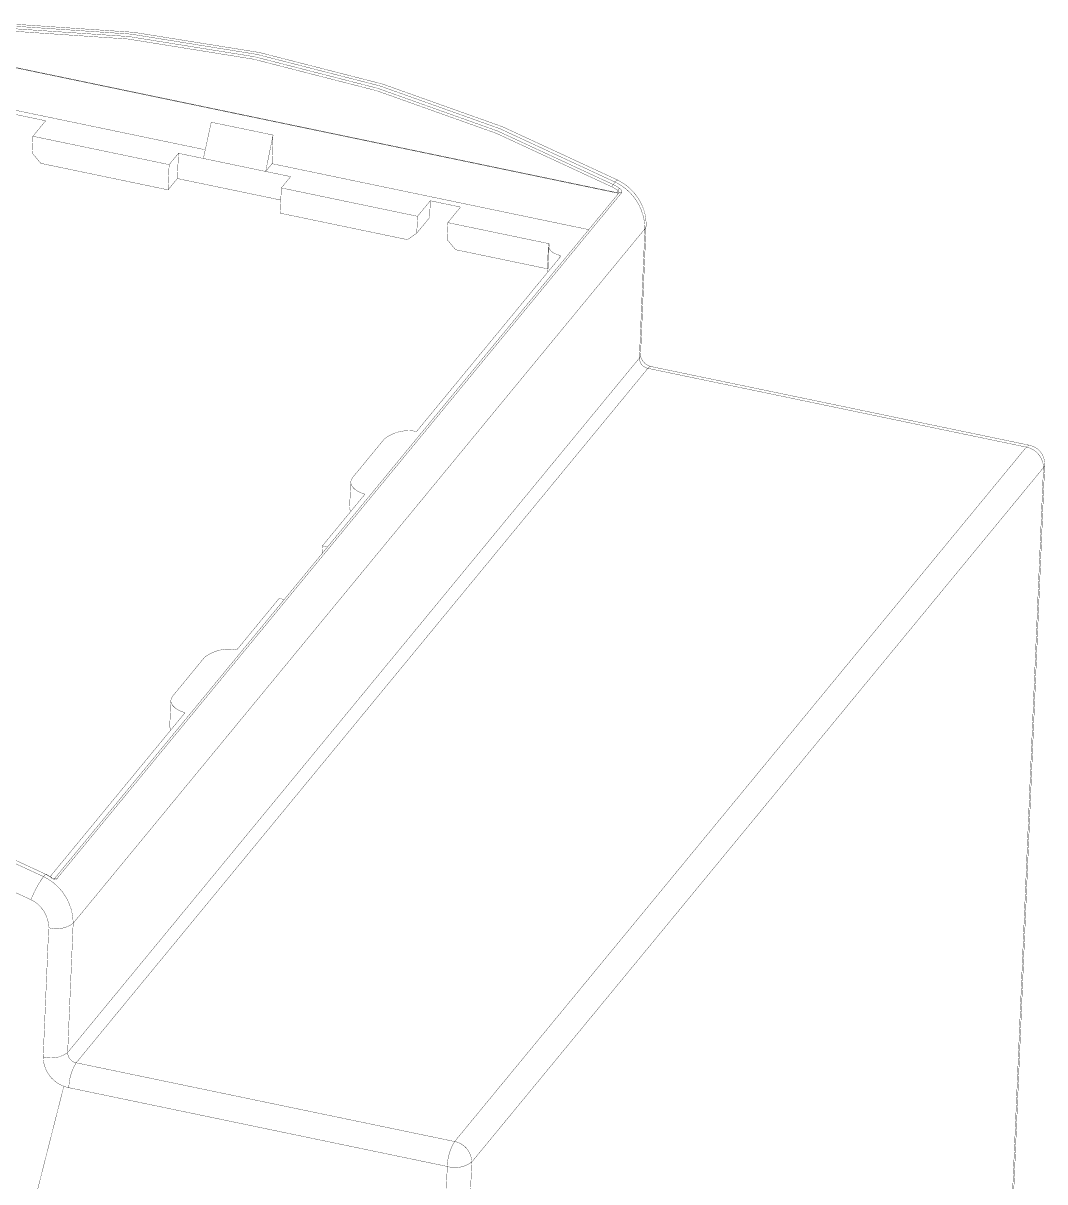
# Model space of a CAD drawing. Header units: inches. Extents: x 0 to 35.2, y -0.7 to 15.9.
# Drawn here: x 14.688 to 16.45, y 2.993 to 4.991 of the extents above; entities that cross this region are included whole.
import ezdxf

# ---------------------------------------------------------------- set-up
doc = ezdxf.new("R2010")
doc.units = ezdxf.units.IN
doc.header["$MEASUREMENT"] = 0
doc.layers.add('Dimensions', color=6, linetype='Continuous')

msp = doc.modelspace()

# ---------------------------------------------------------------- linework, layer by layer
at = {"layer": 'Dimensions'}
for points in [[(14.4317, 4.9729, 0.0005, 0.0005, -0.138023), (15.7035, 4.7083, 0.0005, 0.0005, 0)], [(14.4321, 4.9772, 0.0005, 0.0005, -0.138023), (15.7057, 4.7123, 0.0005, 0.0005, 0)], [(14.4356, 4.9814, 0.0005, 0.0005, -0.138023), (15.7091, 4.7165, 0.0005, 0.0005, 0)], [(14.4407, 4.9845, 0.0005, 0.0005, -0.13793), (15.7137, 4.7199, 0.0005, 0.0005, 0)], [(14.4177, 4.967, 0.0005, 0.0005, 0), (15.715, 4.6971, 0.0005, 0.0005, 0)], [(14.4209, 4.9671, 0.0005, 0.0005, 0), (15.7136, 4.6982, 0.0005, 0.0005, 0)], [(14.4146, 4.8945, 0.0005, 0.0005, 0), (15.0021, 4.7723, 0.0005, 0.0005, 0)], [(14.6747, 4.8332, 0.0005, 0.0005, 0), (14.7269, 4.8223, 0.0005, 0.0005, 0)], [(14.7049, 4.7956, 0.0005, 0.0005, 0), (14.7269, 4.8223, 0.0005, 0.0005, 0)], [(14.9989, 4.7573, 0.0005, 0.0005, 0), (15.0124, 4.8198, 0.0005, 0.0005, 0)], [(15.0124, 4.8198, 0.0005, 0.0005, 0), (15.119, 4.7977, 0.0005, 0.0005, 0)], [(14.7037, 4.7666, 0.0005, 0.0005, 0), (14.7049, 4.7956, 0.0005, 0.0005, 0)], [(14.7049, 4.7956, 0.0005, 0.0005, 0), (14.9398, 4.7467, 0.0005, 0.0005, 0)], [(15.1063, 4.7349, 0.0005, 0.0005, 0), (15.119, 4.7977, 0.0005, 0.0005, 0)], [(15.1173, 4.7483, 0.0005, 0.0005, 0), (15.119, 4.7977, 0.0005, 0.0005, 0)], [(14.7037, 4.7666, 0.0005, 0.0005, 0), (14.7184, 4.7489, 0.0005, 0.0005, 0)], [(14.9398, 4.7467, 0.0005, 0.0005, 0), (14.9559, 4.7662, 0.0005, 0.0005, 0)], [(14.954, 4.7227, 0.0005, 0.0005, 0), (14.9559, 4.7662, 0.0005, 0.0005, 0)], [(14.9559, 4.7662, 0.0005, 0.0005, 0), (14.9989, 4.7573, 0.0005, 0.0005, 0)], [(14.9989, 4.7573, 0.0005, 0.0005, 0), (15.1063, 4.7349, 0.0005, 0.0005, 0)], [(14.7184, 4.7489, 0.0005, 0.0005, 0), (14.938, 4.7032, 0.0005, 0.0005, 0)], [(14.938, 4.7032, 0.0005, 0.0005, 0), (14.9398, 4.7467, 0.0005, 0.0005, 0)], [(15.1063, 4.7349, 0.0005, 0.0005, 0), (15.1173, 4.7483, 0.0005, 0.0005, 0)], [(15.1063, 4.7349, 0.0005, 0.0005, 0), (15.1493, 4.726, 0.0005, 0.0005, 0)], [(15.1173, 4.7483, 0.0005, 0.0005, 0), (15.6636, 4.6346, 0.0005, 0.0005, 0)], [(14.938, 4.7032, 0.0005, 0.0005, 0), (14.954, 4.7227, 0.0005, 0.0005, 0)], [(14.954, 4.7227, 0.0005, 0.0005, 0), (15.1324, 4.6856, 0.0005, 0.0005, 0)], [(15.1333, 4.7065, 0.0005, 0.0005, 0), (15.1493, 4.726, 0.0005, 0.0005, 0)], [(15.7057, 4.7123, 0.0005, 0.0005, 0), (15.7091, 4.7165, 0.0005, 0.0005, 0)], [(15.7091, 4.7165, 0.0005, 0.0005, -0.24712), (15.7137, 4.7199, 0.0005, 0.0005, 0)], [(15.7091, 4.7165, 0.0005, 0.0005, -0.28755), (15.7603, 4.636, 0.0005, 0.0005, 0)], [(15.7137, 4.7199, 0.0005, 0.0005, -0.166866), (15.7545, 4.6784, 0.0005, 0.0005, 0)], [(14.7416, 3.5152, 0.0005, 0.0005, 0), (15.7161, 4.6985, 0.0005, 0.0005, 0)], [(14.7459, 3.5153, 0.0005, 0.0005, 0), (15.7204, 4.6985, 0.0005, 0.0005, 0)], [(15.1314, 4.663, 0.0005, 0.0005, 0), (15.1333, 4.7065, 0.0005, 0.0005, 0)], [(15.1333, 4.7065, 0.0005, 0.0005, 0), (15.3682, 4.6576, 0.0005, 0.0005, 0)], [(15.7035, 4.7083, 0.0005, 0.0005, -0.0643), (15.7057, 4.7123, 0.0005, 0.0005, 0)], [(15.7035, 4.7083, 0.0005, 0.0005, -0.032318), (15.7138, 4.7022, 0.0005, 0.0005, 0)], [(15.7057, 4.7123, 0.0005, 0.0005, -0.032318), (15.7164, 4.706, 0.0005, 0.0005, 0)], [(15.7136, 4.6982, 0.0005, 0.0005, 0), (15.7138, 4.7022, 0.0005, 0.0005, 0)], [(15.7136, 4.6982, 0.0005, 0.0005, -0.120649), (15.7153, 4.6975, 0.0005, 0.0005, 0)], [(15.7138, 4.7022, 0.0005, 0.0005, -0.014731), (15.7155, 4.7047, 0.0005, 0.0005, 0)], [(15.7138, 4.7022, 0.0005, 0.0005, -0.02473), (15.7148, 4.7008, 0.0005, 0.0005, 0)], [(15.7148, 4.7008, 0.0005, 0.0005, -0.028225), (15.7152, 4.7, 0.0005, 0.0005, 0)], [(15.7152, 4.7, 0.0005, 0.0005, -0.041322), (15.7155, 4.6992, 0.0005, 0.0005, 0)], [(15.7155, 4.7047, 0.0005, 0.0005, -0.014728), (15.7164, 4.706, 0.0005, 0.0005, 0)], [(15.7155, 4.6992, 0.0005, 0.0005, -0.024366), (15.7157, 4.6985, 0.0005, 0.0005, 0)], [(15.7156, 4.697, 0.0005, 0.0005, -0.257485), (15.7167, 4.699, 0.0005, 0.0005, 0)], [(15.7158, 4.6984, 0.0005, 0.0005, 0), (15.7158, 4.6984, 0.0005, 0.0005, 0)], [(15.7164, 4.706, 0.0005, 0.0005, -0.083659), (15.7195, 4.703, 0.0005, 0.0005, 0)], [(15.7167, 4.699, 0.0005, 0.0005, -0.309316), (15.7204, 4.6985, 0.0005, 0.0005, 0)], [(15.7195, 4.703, 0.0005, 0.0005, -0.056561), (15.7205, 4.7013, 0.0005, 0.0005, 0)], [(15.7205, 4.7013, 0.0005, 0.0005, -0.234448), (15.7204, 4.6985, 0.0005, 0.0005, 0)], [(15.3682, 4.6576, 0.0005, 0.0005, 0), (15.3902, 4.6844, 0.0005, 0.0005, 0)], [(15.3891, 4.6555, 0.0005, 0.0005, 0), (15.3902, 4.6844, 0.0005, 0.0005, 0)], [(15.3902, 4.6844, 0.0005, 0.0005, 0), (15.4424, 4.6735, 0.0005, 0.0005, 0)], [(15.7545, 4.6784, 0.0005, 0.0005, -0.125168), (15.7623, 4.641, 0.0005, 0.0005, 0)], [(15.1314, 4.663, 0.0005, 0.0005, 0), (15.3509, 4.6173, 0.0005, 0.0005, 0)], [(15.3669, 4.6286, 0.0005, 0.0005, 0), (15.3682, 4.6576, 0.0005, 0.0005, 0)], [(15.3669, 4.6286, 0.0005, 0.0005, 0), (15.3891, 4.6555, 0.0005, 0.0005, 0)], [(15.4204, 4.6467, 0.0005, 0.0005, 0), (15.4424, 4.6735, 0.0005, 0.0005, 0)], [(14.7743, 3.4388, 0.0005, 0.0005, 0), (15.7603, 4.636, 0.0005, 0.0005, 0)], [(15.4191, 4.6177, 0.0005, 0.0005, 0), (15.4204, 4.6467, 0.0005, 0.0005, 0)], [(15.4204, 4.6467, 0.0005, 0.0005, 0), (15.594, 4.6106, 0.0005, 0.0005, 0)], [(15.7508, 4.4132, 0.0005, 0.0005, 0), (15.7603, 4.636, 0.0005, 0.0005, 0)], [(15.7528, 4.4182, 0.0005, 0.0005, 0), (15.7623, 4.641, 0.0005, 0.0005, 0)], [(15.7603, 4.636, 0.0005, 0.0005, 0), (15.7619, 4.6388, 0.0005, 0.0005, 0)], [(15.7619, 4.6388, 0.0005, 0.0005, 0), (15.7623, 4.641, 0.0005, 0.0005, 0)], [(15.3509, 4.6173, 0.0005, 0.0005, 0), (15.3669, 4.6286, 0.0005, 0.0005, 0)], [(15.4191, 4.6177, 0.0005, 0.0005, 0), (15.4339, 4.6, 0.0005, 0.0005, 0)], [(15.4339, 4.6, 0.0005, 0.0005, 0), (15.5921, 4.5671, 0.0005, 0.0005, 0)], [(15.5921, 4.5671, 0.0005, 0.0005, 0), (15.594, 4.6106, 0.0005, 0.0005, 0)], [(15.593, 4.5616, 0.0005, 0.0005, 0), (15.5948, 4.605, 0.0005, 0.0005, 0)], [(15.594, 4.6106, 0.0005, 0.0005, 0), (15.5945, 4.6105, 0.0005, 0.0005, 0)], [(15.5945, 4.6105, 0.0005, 0.0005, 0), (15.595, 4.6103, 0.0005, 0.0005, 0)], [(15.595, 4.6061, 0.0005, 0.0005, 0), (15.596, 4.6087, 0.0005, 0.0005, 0)], [(15.5949, 4.6035, 0.0005, 0.0005, 0), (15.595, 4.6061, 0.0005, 0.0005, 0)], [(15.5949, 4.6035, 0.0005, 0.0005, 0), (15.5959, 4.6008, 0.0005, 0.0005, 0)], [(15.595, 4.6103, 0.0005, 0.0005, 0), (15.5954, 4.6101, 0.0005, 0.0005, 0)], [(15.5954, 4.6101, 0.0005, 0.0005, 0), (15.5957, 4.6098, 0.0005, 0.0005, 0)], [(15.5957, 4.6098, 0.0005, 0.0005, 0), (15.596, 4.6095, 0.0005, 0.0005, 0)], [(15.5959, 4.6008, 0.0005, 0.0005, 0), (15.5978, 4.5983, 0.0005, 0.0005, 0)], [(15.596, 4.6095, 0.0005, 0.0005, 0), (15.5961, 4.6093, 0.0005, 0.0005, 0)], [(15.596, 4.6087, 0.0005, 0.0005, 0), (15.5961, 4.609, 0.0005, 0.0005, 0)], [(15.5961, 4.6093, 0.0005, 0.0005, 0), (15.5961, 4.609, 0.0005, 0.0005, 0)], [(15.5978, 4.5983, 0.0005, 0.0005, 0), (15.6006, 4.5959, 0.0005, 0.0005, 0)], [(15.6006, 4.5959, 0.0005, 0.0005, 0), (15.6042, 4.5937, 0.0005, 0.0005, 0)], [(15.3665, 4.2866, 0.0005, 0.0005, 0), (15.615, 4.5883, 0.0005, 0.0005, 0)], [(15.6042, 4.5937, 0.0005, 0.0005, 0), (15.6085, 4.5918, 0.0005, 0.0005, 0)], [(15.6085, 4.5918, 0.0005, 0.0005, 0), (15.6134, 4.5903, 0.0005, 0.0005, 0)], [(15.6132, 4.5861, 0.0005, 0.0005, 0), (15.6134, 4.5903, 0.0005, 0.0005, 0)], [(15.6134, 4.5903, 0.0005, 0.0005, 0), (15.6139, 4.5901, 0.0005, 0.0005, 0)], [(15.6139, 4.5901, 0.0005, 0.0005, 0), (15.6144, 4.5899, 0.0005, 0.0005, 0)], [(15.6144, 4.5899, 0.0005, 0.0005, 0), (15.6147, 4.5897, 0.0005, 0.0005, 0)], [(15.6147, 4.5897, 0.0005, 0.0005, 0), (15.615, 4.5894, 0.0005, 0.0005, 0)], [(15.615, 4.5894, 0.0005, 0.0005, 0), (15.6152, 4.5892, 0.0005, 0.0005, 0)], [(15.615, 4.5883, 0.0005, 0.0005, 0), (15.6152, 4.5886, 0.0005, 0.0005, 0)], [(15.6152, 4.5892, 0.0005, 0.0005, 0), (15.6152, 4.5889, 0.0005, 0.0005, 0)], [(15.6152, 4.5886, 0.0005, 0.0005, 0), (15.6152, 4.5889, 0.0005, 0.0005, 0)], [(15.5921, 4.5671, 0.0005, 0.0005, -0.059526), (15.5932, 4.5668, 0.0005, 0.0005, 0)], [(15.7508, 4.4132, 0.0005, 0.0005, 0), (15.7524, 4.4161, 0.0005, 0.0005, 0)], [(15.7524, 4.4161, 0.0005, 0.0005, 0), (15.7528, 4.4182, 0.0005, 0.0005, 0)], [(15.7533, 4.4148, 0.0005, 0.0005, -0.07561), (15.7528, 4.4182, 0.0005, 0.0005, 0)], [(15.7709, 4.3986, 0.0005, 0.0005, -0.263017), (15.7533, 4.4148, 0.0005, 0.0005, 0)], [(14.7648, 3.216, 0.0005, 0.0005, 0), (15.7508, 4.4132, 0.0005, 0.0005, 0)], [(14.7795, 3.1983, 0.0005, 0.0005, 0), (15.7655, 4.3955, 0.0005, 0.0005, 0)], [(15.7655, 4.3955, 0.0005, 0.0005, -0.353766), (15.7508, 4.4132, 0.0005, 0.0005, 0)], [(15.7655, 4.3955, 0.0005, 0.0005, -0.283287), (15.7709, 4.3986, 0.0005, 0.0005, 0)], [(15.7655, 4.3955, 0.0005, 0.0005, 0), (16.4182, 4.2597, 0.0005, 0.0005, 0)], [(15.7709, 4.3986, 0.0005, 0.0005, 0), (16.4237, 4.2629, 0.0005, 0.0005, 0)], [(15.3111, 4.2739, 0.0005, 0.0005, -0.220916), (15.3665, 4.2866, 0.0005, 0.0005, 0)], [(15.2561, 4.2071, 0.0005, 0.0005, 0), (15.3111, 4.2739, 0.0005, 0.0005, 0)], [(15.4322, 3.0626, 0.0005, 0.0005, 0), (16.4182, 4.2597, 0.0005, 0.0005, 0)], [(16.4182, 4.2597, 0.0005, 0.0005, -0.283287), (16.4237, 4.2629, 0.0005, 0.0005, 0)], [(16.4182, 4.2597, 0.0005, 0.0005, -0.353766), (16.4477, 4.2243, 0.0005, 0.0005, 0)], [(16.4237, 4.2629, 0.0005, 0.0005, -0.367381), (16.4498, 4.2293, 0.0005, 0.0005, 0)], [(15.4617, 3.0272, 0.0005, 0.0005, 0), (16.4477, 4.2243, 0.0005, 0.0005, 0)], [(16.3892, 2.8527, 0.0005, 0.0005, 0), (16.4477, 4.2243, 0.0005, 0.0005, 0)], [(16.3913, 2.8577, 0.0005, 0.0005, 0), (16.4498, 4.2293, 0.0005, 0.0005, 0)], [(16.4477, 4.2243, 0.0005, 0.0005, 0), (16.4493, 4.2272, 0.0005, 0.0005, 0)], [(16.4493, 4.2272, 0.0005, 0.0005, 0), (16.4498, 4.2293, 0.0005, 0.0005, 0)], [(15.2511, 4.1561, 0.0005, 0.0005, 0), (15.253, 4.1996, 0.0005, 0.0005, 0)], [(15.253, 4.1993, 0.0005, 0.0005, 0), (15.2538, 4.2033, 0.0005, 0.0005, 0)], [(15.253, 4.1993, 0.0005, 0.0005, 0), (15.2537, 4.1953, 0.0005, 0.0005, 0)], [(15.2537, 4.1953, 0.0005, 0.0005, 0), (15.2558, 4.1913, 0.0005, 0.0005, 0)], [(15.2538, 4.2033, 0.0005, 0.0005, 0), (15.2561, 4.2071, 0.0005, 0.0005, 0)], [(15.2042, 4.0895, 0.0005, 0.0005, 0), (15.2775, 4.1785, 0.0005, 0.0005, 0)], [(15.2558, 4.1913, 0.0005, 0.0005, 0), (15.2594, 4.1875, 0.0005, 0.0005, 0)], [(15.2594, 4.1875, 0.0005, 0.0005, 0), (15.2644, 4.1841, 0.0005, 0.0005, 0)], [(15.2644, 4.1841, 0.0005, 0.0005, 0), (15.2704, 4.181, 0.0005, 0.0005, 0)], [(15.2704, 4.181, 0.0005, 0.0005, 0), (15.2775, 4.1785, 0.0005, 0.0005, 0)], [(15.2532, 4.149, 0.0005, 0.0005, -0.157265), (15.2511, 4.1561, 0.0005, 0.0005, 0)], [(15.2037, 4.0762, 0.0005, 0.0005, 0), (15.2042, 4.0895, 0.0005, 0.0005, 0)], [(15.2042, 4.0895, 0.0005, 0.0005, 0), (15.2131, 4.0877, 0.0005, 0.0005, 0)], [(15.0563, 3.9099, 0.0005, 0.0005, 0), (15.1295, 3.9988, 0.0005, 0.0005, 0)], [(15.1295, 3.9988, 0.0005, 0.0005, 0), (15.1384, 3.997, 0.0005, 0.0005, 0)], [(14.9459, 3.8304, 0.0005, 0.0005, 0), (15.0009, 3.8973, 0.0005, 0.0005, 0)], [(15.0009, 3.8973, 0.0005, 0.0005, -0.220916), (15.0563, 3.9099, 0.0005, 0.0005, 0)], [(14.9409, 3.7794, 0.0005, 0.0005, 0), (14.9427, 3.8229, 0.0005, 0.0005, 0)], [(14.9427, 3.8226, 0.0005, 0.0005, 0), (14.9436, 3.8266, 0.0005, 0.0005, 0)], [(14.9427, 3.8226, 0.0005, 0.0005, 0), (14.9434, 3.8186, 0.0005, 0.0005, 0)], [(14.9434, 3.8186, 0.0005, 0.0005, 0), (14.9456, 3.8146, 0.0005, 0.0005, 0)], [(14.9436, 3.8266, 0.0005, 0.0005, 0), (14.9459, 3.8304, 0.0005, 0.0005, 0)], [(14.7347, 3.5194, 0.0005, 0.0005, 0), (14.9672, 3.8018, 0.0005, 0.0005, 0)], [(14.9456, 3.8146, 0.0005, 0.0005, 0), (14.9492, 3.8109, 0.0005, 0.0005, 0)], [(14.9492, 3.8109, 0.0005, 0.0005, 0), (14.9541, 3.8074, 0.0005, 0.0005, 0)], [(14.9541, 3.8074, 0.0005, 0.0005, 0), (14.9602, 3.8043, 0.0005, 0.0005, 0)], [(14.9602, 3.8043, 0.0005, 0.0005, 0), (14.9672, 3.8018, 0.0005, 0.0005, 0)], [(13.4496, 3.7843, 0.0005, 0.0005, -0.138023), (14.7231, 3.5193, 0.0005, 0.0005, 0)], [(13.453, 3.7884, 0.0005, 0.0005, -0.138023), (14.7266, 3.5235, 0.0005, 0.0005, 0)], [(14.943, 3.7723, 0.0005, 0.0005, -0.157265), (14.9409, 3.7794, 0.0005, 0.0005, 0)], [(13.446, 3.7407, 0.0005, 0.0005, -0.138023), (14.7014, 3.4795, 0.0005, 0.0005, 0)], [(14.7014, 3.4795, 0.0005, 0.0005, -0.0643), (14.7231, 3.5193, 0.0005, 0.0005, 0)], [(14.7231, 3.5193, 0.0005, 0.0005, 0), (14.7266, 3.5235, 0.0005, 0.0005, 0)], [(14.7231, 3.5193, 0.0005, 0.0005, -0.28755), (14.7743, 3.4388, 0.0005, 0.0005, 0)], [(14.7266, 3.5235, 0.0005, 0.0005, -0.247174), (14.727, 3.5238, 0.0005, 0.0005, 0)], [(14.7266, 3.5235, 0.0005, 0.0005, -0.032318), (14.7373, 3.5171, 0.0005, 0.0005, 0)], [(14.727, 3.5238, 0.0005, 0.0005, 0), (14.7377, 3.5175, 0.0005, 0.0005, 0)], [(14.7374, 3.5169, 0.0005, 0.0005, -0.004409), (14.737, 3.5162, 0.0005, 0.0005, 0)], [(14.7373, 3.5171, 0.0005, 0.0005, -0.161796), (14.7377, 3.5175, 0.0005, 0.0005, 0)], [(14.7412, 3.5151, 0.0005, 0.0005, -0.054248), (14.7373, 3.5171, 0.0005, 0.0005, 0)], [(14.7377, 3.5173, 0.0005, 0.0005, -0.022011), (14.7374, 3.5169, 0.0005, 0.0005, 0)], [(14.7377, 3.5175, 0.0005, 0.0005, -0.110016), (14.7377, 3.5173, 0.0005, 0.0005, 0)], [(14.7411, 3.5138, 0.0005, 0.0005, -0.257485), (14.7422, 3.5158, 0.0005, 0.0005, 0)], [(14.7422, 3.5158, 0.0005, 0.0005, -0.309316), (14.7459, 3.5153, 0.0005, 0.0005, 0)], [(14.7459, 3.5153, 0.0005, 0.0005, -0.093312), (14.7447, 3.5147, 0.0005, 0.0005, 0)], [(14.7431, 3.5146, 0.0005, 0.0005, -0.047598), (14.7412, 3.5151, 0.0005, 0.0005, 0)], [(14.7447, 3.5147, 0.0005, 0.0005, -0.104186), (14.7431, 3.5146, 0.0005, 0.0005, 0)], [(14.7014, 3.4795, 0.0005, 0.0005, -0.28755), (14.7321, 3.4312, 0.0005, 0.0005, 0)], [(14.7743, 3.4388, 0.0005, 0.0005, -0.234897), (14.7321, 3.4312, 0.0005, 0.0005, 0)], [(14.7648, 3.216, 0.0005, 0.0005, 0), (14.7743, 3.4388, 0.0005, 0.0005, 0)], [(14.7226, 3.2085, 0.0005, 0.0005, 0), (14.7321, 3.4312, 0.0005, 0.0005, 0)], [(14.7648, 3.216, 0.0005, 0.0005, -0.234897), (14.7226, 3.2085, 0.0005, 0.0005, 0)], [(14.7795, 3.1983, 0.0005, 0.0005, -0.353766), (14.7648, 3.216, 0.0005, 0.0005, 0)], [(14.7582, 3.1579, 0.0005, 0.0005, -0.311805), (14.7226, 3.2085, 0.0005, 0.0005, 0)], [(14.7668, 3.1554, 0.0005, 0.0005, -0.135237), (14.7795, 3.1983, 0.0005, 0.0005, 0)], [(14.7795, 3.1983, 0.0005, 0.0005, 0), (15.4322, 3.0626, 0.0005, 0.0005, 0)], [(14.4666, 2.0095, 0.0005, 0.0005, 0), (14.7582, 3.1579, 0.0005, 0.0005, 0)], [(14.7668, 3.1554, 0.0005, 0.0005, -0.041696), (14.7582, 3.1579, 0.0005, 0.0005, 0)], [(14.7668, 3.1554, 0.0005, 0.0005, 0), (15.4195, 3.0196, 0.0005, 0.0005, 0)], [(15.4195, 3.0196, 0.0005, 0.0005, -0.135237), (15.4322, 3.0626, 0.0005, 0.0005, 0)], [(15.4322, 3.0626, 0.0005, 0.0005, -0.353766), (15.4617, 3.0272, 0.0005, 0.0005, 0)], [(15.361, 1.6479, 0.0005, 0.0005, 0), (15.4195, 3.0196, 0.0005, 0.0005, 0)], [(15.4032, 1.6555, 0.0005, 0.0005, 0), (15.4617, 3.0272, 0.0005, 0.0005, 0)], [(15.4617, 3.0272, 0.0005, 0.0005, -0.234897), (15.4195, 3.0196, 0.0005, 0.0005, 0)]]:
    msp.add_lwpolyline(points, format="xyseb", dxfattribs=at)
for points in [[(14.7268, 4.8223, 0.00025, 0.00025, 1), (14.7271, 4.8223, 0.00025, 0.00025, 1)], [(14.7268, 4.8223, 0.00025, 0.00025, 1), (14.7271, 4.8223, 0.00025, 0.00025, 1)], [(15.0123, 4.8198, 0.00025, 0.00025, 1), (15.0126, 4.8198, 0.00025, 0.00025, 1)], [(15.0123, 4.8198, 0.00025, 0.00025, 1), (15.0126, 4.8198, 0.00025, 0.00025, 1)], [(14.7048, 4.7956, 0.00025, 0.00025, 1), (14.705, 4.7956, 0.00025, 0.00025, 1)], [(14.7048, 4.7956, 0.00025, 0.00025, 1), (14.705, 4.7956, 0.00025, 0.00025, 1)], [(14.7048, 4.7956, 0.00025, 0.00025, 1), (14.705, 4.7956, 0.00025, 0.00025, 1)], [(15.1189, 4.7977, 0.00025, 0.00025, 1), (15.1191, 4.7977, 0.00025, 0.00025, 1)], [(15.1189, 4.7977, 0.00025, 0.00025, 1), (15.1191, 4.7977, 0.00025, 0.00025, 1)], [(15.1189, 4.7977, 0.00025, 0.00025, 1), (15.1191, 4.7977, 0.00025, 0.00025, 1)], [(14.7035, 4.7666, 0.00025, 0.00025, 1), (14.7038, 4.7666, 0.00025, 0.00025, 1)], [(14.7035, 4.7666, 0.00025, 0.00025, 1), (14.7038, 4.7666, 0.00025, 0.00025, 1)], [(14.9558, 4.7662, 0.00025, 0.00025, 1), (14.956, 4.7662, 0.00025, 0.00025, 1)], [(14.9558, 4.7662, 0.00025, 0.00025, 1), (14.956, 4.7662, 0.00025, 0.00025, 1)], [(14.9558, 4.7662, 0.00025, 0.00025, 1), (14.956, 4.7662, 0.00025, 0.00025, 1)], [(14.9988, 4.7573, 0.00025, 0.00025, 1), (14.999, 4.7573, 0.00025, 0.00025, 1)], [(14.9988, 4.7573, 0.00025, 0.00025, 1), (14.999, 4.7573, 0.00025, 0.00025, 1)], [(14.9988, 4.7573, 0.00025, 0.00025, 1), (14.999, 4.7573, 0.00025, 0.00025, 1)], [(15.002, 4.7723, 0.00025, 0.00025, 1), (15.0022, 4.7723, 0.00025, 0.00025, 1)], [(14.7183, 4.7489, 0.00025, 0.00025, 1), (14.7185, 4.7489, 0.00025, 0.00025, 1)], [(14.7183, 4.7489, 0.00025, 0.00025, 1), (14.7185, 4.7489, 0.00025, 0.00025, 1)], [(14.9397, 4.7467, 0.00025, 0.00025, 1), (14.9399, 4.7467, 0.00025, 0.00025, 1)], [(14.9397, 4.7467, 0.00025, 0.00025, 1), (14.9399, 4.7467, 0.00025, 0.00025, 1)], [(14.9397, 4.7467, 0.00025, 0.00025, 1), (14.9399, 4.7467, 0.00025, 0.00025, 1)], [(15.1062, 4.7349, 0.00025, 0.00025, 1), (15.1065, 4.7349, 0.00025, 0.00025, 1)], [(15.1062, 4.7349, 0.00025, 0.00025, 1), (15.1065, 4.7349, 0.00025, 0.00025, 1)], [(15.1062, 4.7349, 0.00025, 0.00025, 1), (15.1065, 4.7349, 0.00025, 0.00025, 1)], [(15.1062, 4.7349, 0.00025, 0.00025, 1), (15.1065, 4.7349, 0.00025, 0.00025, 1)], [(15.1172, 4.7483, 0.00025, 0.00025, 1), (15.1175, 4.7483, 0.00025, 0.00025, 1)], [(15.1172, 4.7483, 0.00025, 0.00025, 1), (15.1175, 4.7483, 0.00025, 0.00025, 1)], [(15.1172, 4.7483, 0.00025, 0.00025, 1), (15.1175, 4.7483, 0.00025, 0.00025, 1)], [(14.9539, 4.7227, 0.00025, 0.00025, 1), (14.9542, 4.7227, 0.00025, 0.00025, 1)], [(14.9539, 4.7227, 0.00025, 0.00025, 1), (14.9542, 4.7227, 0.00025, 0.00025, 1)], [(14.9539, 4.7227, 0.00025, 0.00025, 1), (14.9542, 4.7227, 0.00025, 0.00025, 1)], [(15.1492, 4.726, 0.00025, 0.00025, 1), (15.1495, 4.726, 0.00025, 0.00025, 1)], [(15.1492, 4.726, 0.00025, 0.00025, 1), (15.1495, 4.726, 0.00025, 0.00025, 1)], [(15.709, 4.7165, 0.00025, 0.00025, 1), (15.7092, 4.7165, 0.00025, 0.00025, 1)], [(15.709, 4.7165, 0.00025, 0.00025, 1), (15.7092, 4.7165, 0.00025, 0.00025, 1)], [(15.709, 4.7165, 0.00025, 0.00025, 1), (15.7092, 4.7165, 0.00025, 0.00025, 1)], [(15.709, 4.7165, 0.00025, 0.00025, 1), (15.7092, 4.7165, 0.00025, 0.00025, 1)], [(15.7135, 4.7199, 0.00025, 0.00025, 1), (15.7138, 4.7199, 0.00025, 0.00025, 1)], [(15.7135, 4.7199, 0.00025, 0.00025, 1), (15.7138, 4.7199, 0.00025, 0.00025, 1)], [(15.7135, 4.7199, 0.00025, 0.00025, 1), (15.7138, 4.7199, 0.00025, 0.00025, 1)], [(14.9378, 4.7032, 0.00025, 0.00025, 1), (14.9381, 4.7032, 0.00025, 0.00025, 1)], [(14.9378, 4.7032, 0.00025, 0.00025, 1), (14.9381, 4.7032, 0.00025, 0.00025, 1)], [(14.9378, 4.7032, 0.00025, 0.00025, 1), (14.9381, 4.7032, 0.00025, 0.00025, 1)], [(15.1331, 4.7065, 0.00025, 0.00025, 1), (15.1334, 4.7065, 0.00025, 0.00025, 1)], [(15.1331, 4.7065, 0.00025, 0.00025, 1), (15.1334, 4.7065, 0.00025, 0.00025, 1)], [(15.1331, 4.7065, 0.00025, 0.00025, 1), (15.1334, 4.7065, 0.00025, 0.00025, 1)], [(15.7034, 4.7083, 0.00025, 0.00025, 1), (15.7036, 4.7083, 0.00025, 0.00025, 1)], [(15.7034, 4.7083, 0.00025, 0.00025, 1), (15.7036, 4.7083, 0.00025, 0.00025, 1)], [(15.7034, 4.7083, 0.00025, 0.00025, 1), (15.7036, 4.7083, 0.00025, 0.00025, 1)], [(15.7055, 4.7123, 0.00025, 0.00025, 1), (15.7058, 4.7123, 0.00025, 0.00025, 1)], [(15.7055, 4.7123, 0.00025, 0.00025, 1), (15.7058, 4.7123, 0.00025, 0.00025, 1)], [(15.7055, 4.7123, 0.00025, 0.00025, 1), (15.7058, 4.7123, 0.00025, 0.00025, 1)], [(15.7055, 4.7123, 0.00025, 0.00025, 1), (15.7058, 4.7123, 0.00025, 0.00025, 1)], [(15.7135, 4.6982, 0.00025, 0.00025, 1), (15.7138, 4.6982, 0.00025, 0.00025, 1)], [(15.7135, 4.6982, 0.00025, 0.00025, 1), (15.7138, 4.6982, 0.00025, 0.00025, 1)], [(15.7135, 4.6982, 0.00025, 0.00025, 1), (15.7138, 4.6982, 0.00025, 0.00025, 1)], [(15.7137, 4.7022, 0.00025, 0.00025, 1), (15.7139, 4.7022, 0.00025, 0.00025, 1)], [(15.7137, 4.7022, 0.00025, 0.00025, 1), (15.7139, 4.7022, 0.00025, 0.00025, 1)], [(15.7137, 4.7022, 0.00025, 0.00025, 1), (15.7139, 4.7022, 0.00025, 0.00025, 1)], [(15.7137, 4.7022, 0.00025, 0.00025, 1), (15.7139, 4.7022, 0.00025, 0.00025, 1)], [(15.7147, 4.7008, 0.00025, 0.00025, 1), (15.7149, 4.7008, 0.00025, 0.00025, 1)], [(15.7147, 4.7008, 0.00025, 0.00025, 1), (15.7149, 4.7008, 0.00025, 0.00025, 1)], [(15.7149, 4.6971, 0.00025, 0.00025, 1), (15.7151, 4.6971, 0.00025, 0.00025, 1)], [(15.7151, 4.7, 0.00025, 0.00025, 1), (15.7154, 4.7, 0.00025, 0.00025, 1)], [(15.7151, 4.7, 0.00025, 0.00025, 1), (15.7154, 4.7, 0.00025, 0.00025, 1)], [(15.7152, 4.6975, 0.00025, 0.00025, 1), (15.7154, 4.6975, 0.00025, 0.00025, 1)], [(15.7153, 4.7047, 0.00025, 0.00025, 1), (15.7156, 4.7047, 0.00025, 0.00025, 1)], [(15.7153, 4.7047, 0.00025, 0.00025, 1), (15.7156, 4.7047, 0.00025, 0.00025, 1)], [(15.7154, 4.6992, 0.00025, 0.00025, 1), (15.7157, 4.6992, 0.00025, 0.00025, 1)], [(15.7154, 4.6992, 0.00025, 0.00025, 1), (15.7157, 4.6992, 0.00025, 0.00025, 1)], [(15.7155, 4.697, 0.00025, 0.00025, 1), (15.7157, 4.697, 0.00025, 0.00025, 1)], [(15.7156, 4.6985, 0.00025, 0.00025, 1), (15.7158, 4.6985, 0.00025, 0.00025, 1)], [(15.7156, 4.6984, 0.00025, 0.00025, 1), (15.7159, 4.6984, 0.00025, 0.00025, 1)], [(15.7157, 4.6984, 0.00025, 0.00025, 1), (15.7159, 4.6984, 0.00025, 0.00025, 1)], [(15.716, 4.6985, 0.00025, 0.00025, 1), (15.7163, 4.6985, 0.00025, 0.00025, 1)], [(15.7163, 4.706, 0.00025, 0.00025, 1), (15.7165, 4.706, 0.00025, 0.00025, 1)], [(15.7163, 4.706, 0.00025, 0.00025, 1), (15.7165, 4.706, 0.00025, 0.00025, 1)], [(15.7163, 4.706, 0.00025, 0.00025, 1), (15.7165, 4.706, 0.00025, 0.00025, 1)], [(15.7166, 4.699, 0.00025, 0.00025, 1), (15.7168, 4.699, 0.00025, 0.00025, 1)], [(15.7166, 4.699, 0.00025, 0.00025, 1), (15.7168, 4.699, 0.00025, 0.00025, 1)], [(15.7194, 4.703, 0.00025, 0.00025, 1), (15.7196, 4.703, 0.00025, 0.00025, 1)], [(15.7194, 4.703, 0.00025, 0.00025, 1), (15.7196, 4.703, 0.00025, 0.00025, 1)], [(15.7202, 4.6985, 0.00025, 0.00025, 1), (15.7205, 4.6985, 0.00025, 0.00025, 1)], [(15.7202, 4.6985, 0.00025, 0.00025, 1), (15.7205, 4.6985, 0.00025, 0.00025, 1)], [(15.7202, 4.6985, 0.00025, 0.00025, 1), (15.7205, 4.6985, 0.00025, 0.00025, 1)], [(15.7203, 4.7013, 0.00025, 0.00025, 1), (15.7206, 4.7013, 0.00025, 0.00025, 1)], [(15.7203, 4.7013, 0.00025, 0.00025, 1), (15.7206, 4.7013, 0.00025, 0.00025, 1)], [(15.1322, 4.6856, 0.00025, 0.00025, 1), (15.1325, 4.6856, 0.00025, 0.00025, 1)], [(15.3901, 4.6844, 0.00025, 0.00025, 1), (15.3903, 4.6844, 0.00025, 0.00025, 1)], [(15.3901, 4.6844, 0.00025, 0.00025, 1), (15.3903, 4.6844, 0.00025, 0.00025, 1)], [(15.3901, 4.6844, 0.00025, 0.00025, 1), (15.3903, 4.6844, 0.00025, 0.00025, 1)], [(15.7544, 4.6784, 0.00025, 0.00025, 1), (15.7546, 4.6784, 0.00025, 0.00025, 1)], [(15.7544, 4.6784, 0.00025, 0.00025, 1), (15.7546, 4.6784, 0.00025, 0.00025, 1)], [(15.1313, 4.663, 0.00025, 0.00025, 1), (15.1315, 4.663, 0.00025, 0.00025, 1)], [(15.1313, 4.663, 0.00025, 0.00025, 1), (15.1315, 4.663, 0.00025, 0.00025, 1)], [(15.368, 4.6576, 0.00025, 0.00025, 1), (15.3683, 4.6576, 0.00025, 0.00025, 1)], [(15.368, 4.6576, 0.00025, 0.00025, 1), (15.3683, 4.6576, 0.00025, 0.00025, 1)], [(15.368, 4.6576, 0.00025, 0.00025, 1), (15.3683, 4.6576, 0.00025, 0.00025, 1)], [(15.3889, 4.6555, 0.00025, 0.00025, 1), (15.3892, 4.6555, 0.00025, 0.00025, 1)], [(15.3889, 4.6555, 0.00025, 0.00025, 1), (15.3892, 4.6555, 0.00025, 0.00025, 1)], [(15.4423, 4.6735, 0.00025, 0.00025, 1), (15.4425, 4.6735, 0.00025, 0.00025, 1)], [(15.4423, 4.6735, 0.00025, 0.00025, 1), (15.4425, 4.6735, 0.00025, 0.00025, 1)], [(15.4202, 4.6467, 0.00025, 0.00025, 1), (15.4205, 4.6467, 0.00025, 0.00025, 1)], [(15.4202, 4.6467, 0.00025, 0.00025, 1), (15.4205, 4.6467, 0.00025, 0.00025, 1)], [(15.4202, 4.6467, 0.00025, 0.00025, 1), (15.4205, 4.6467, 0.00025, 0.00025, 1)], [(15.6634, 4.6346, 0.00025, 0.00025, 1), (15.6637, 4.6346, 0.00025, 0.00025, 1)], [(15.7601, 4.636, 0.00025, 0.00025, 1), (15.7604, 4.636, 0.00025, 0.00025, 1)], [(15.7601, 4.636, 0.00025, 0.00025, 1), (15.7604, 4.636, 0.00025, 0.00025, 1)], [(15.7601, 4.636, 0.00025, 0.00025, 1), (15.7604, 4.636, 0.00025, 0.00025, 1)], [(15.7601, 4.636, 0.00025, 0.00025, 1), (15.7604, 4.636, 0.00025, 0.00025, 1)], [(15.7618, 4.6388, 0.00025, 0.00025, 1), (15.762, 4.6388, 0.00025, 0.00025, 1)], [(15.7618, 4.6388, 0.00025, 0.00025, 1), (15.762, 4.6388, 0.00025, 0.00025, 1)], [(15.7622, 4.641, 0.00025, 0.00025, 1), (15.7625, 4.641, 0.00025, 0.00025, 1)], [(15.7622, 4.641, 0.00025, 0.00025, 1), (15.7625, 4.641, 0.00025, 0.00025, 1)], [(15.7622, 4.641, 0.00025, 0.00025, 1), (15.7625, 4.641, 0.00025, 0.00025, 1)], [(15.3508, 4.6173, 0.00025, 0.00025, 1), (15.3511, 4.6173, 0.00025, 0.00025, 1)], [(15.3508, 4.6173, 0.00025, 0.00025, 1), (15.3511, 4.6173, 0.00025, 0.00025, 1)], [(15.3668, 4.6286, 0.00025, 0.00025, 1), (15.367, 4.6286, 0.00025, 0.00025, 1)], [(15.3668, 4.6286, 0.00025, 0.00025, 1), (15.367, 4.6286, 0.00025, 0.00025, 1)], [(15.3668, 4.6286, 0.00025, 0.00025, 1), (15.367, 4.6286, 0.00025, 0.00025, 1)], [(15.419, 4.6177, 0.00025, 0.00025, 1), (15.4192, 4.6177, 0.00025, 0.00025, 1)], [(15.419, 4.6177, 0.00025, 0.00025, 1), (15.4192, 4.6177, 0.00025, 0.00025, 1)], [(15.4337, 4.6, 0.00025, 0.00025, 1), (15.434, 4.6, 0.00025, 0.00025, 1)], [(15.4337, 4.6, 0.00025, 0.00025, 1), (15.434, 4.6, 0.00025, 0.00025, 1)], [(15.5939, 4.6106, 0.00025, 0.00025, 1), (15.5941, 4.6106, 0.00025, 0.00025, 1)], [(15.5939, 4.6106, 0.00025, 0.00025, 1), (15.5941, 4.6106, 0.00025, 0.00025, 1)], [(15.5939, 4.6106, 0.00025, 0.00025, 1), (15.5941, 4.6106, 0.00025, 0.00025, 1)], [(15.5944, 4.6105, 0.00025, 0.00025, 1), (15.5947, 4.6105, 0.00025, 0.00025, 1)], [(15.5944, 4.6105, 0.00025, 0.00025, 1), (15.5947, 4.6105, 0.00025, 0.00025, 1)], [(15.5947, 4.605, 0.00025, 0.00025, 1), (15.595, 4.605, 0.00025, 0.00025, 1)], [(15.5948, 4.6061, 0.00025, 0.00025, 1), (15.5951, 4.6061, 0.00025, 0.00025, 1)], [(15.5948, 4.6061, 0.00025, 0.00025, 1), (15.5951, 4.6061, 0.00025, 0.00025, 1)], [(15.5948, 4.6035, 0.00025, 0.00025, 1), (15.5951, 4.6035, 0.00025, 0.00025, 1)], [(15.5948, 4.6035, 0.00025, 0.00025, 1), (15.5951, 4.6035, 0.00025, 0.00025, 1)], [(15.5949, 4.6103, 0.00025, 0.00025, 1), (15.5951, 4.6103, 0.00025, 0.00025, 1)], [(15.5949, 4.6103, 0.00025, 0.00025, 1), (15.5951, 4.6103, 0.00025, 0.00025, 1)], [(15.5953, 4.6101, 0.00025, 0.00025, 1), (15.5956, 4.6101, 0.00025, 0.00025, 1)], [(15.5953, 4.6101, 0.00025, 0.00025, 1), (15.5956, 4.6101, 0.00025, 0.00025, 1)], [(15.5956, 4.6098, 0.00025, 0.00025, 1), (15.5959, 4.6098, 0.00025, 0.00025, 1)], [(15.5956, 4.6098, 0.00025, 0.00025, 1), (15.5959, 4.6098, 0.00025, 0.00025, 1)], [(15.5958, 4.6008, 0.00025, 0.00025, 1), (15.596, 4.6008, 0.00025, 0.00025, 1)], [(15.5958, 4.6008, 0.00025, 0.00025, 1), (15.596, 4.6008, 0.00025, 0.00025, 1)], [(15.5958, 4.6095, 0.00025, 0.00025, 1), (15.5961, 4.6095, 0.00025, 0.00025, 1)], [(15.5958, 4.6095, 0.00025, 0.00025, 1), (15.5961, 4.6095, 0.00025, 0.00025, 1)], [(15.5959, 4.6087, 0.00025, 0.00025, 1), (15.5961, 4.6087, 0.00025, 0.00025, 1)], [(15.5959, 4.6087, 0.00025, 0.00025, 1), (15.5961, 4.6087, 0.00025, 0.00025, 1)], [(15.596, 4.6093, 0.00025, 0.00025, 1), (15.5962, 4.6093, 0.00025, 0.00025, 1)], [(15.596, 4.6093, 0.00025, 0.00025, 1), (15.5962, 4.6093, 0.00025, 0.00025, 1)], [(15.596, 4.609, 0.00025, 0.00025, 1), (15.5962, 4.609, 0.00025, 0.00025, 1)], [(15.596, 4.609, 0.00025, 0.00025, 1), (15.5962, 4.609, 0.00025, 0.00025, 1)], [(15.5977, 4.5983, 0.00025, 0.00025, 1), (15.5979, 4.5983, 0.00025, 0.00025, 1)], [(15.5977, 4.5983, 0.00025, 0.00025, 1), (15.5979, 4.5983, 0.00025, 0.00025, 1)], [(15.6005, 4.5959, 0.00025, 0.00025, 1), (15.6007, 4.5959, 0.00025, 0.00025, 1)], [(15.6005, 4.5959, 0.00025, 0.00025, 1), (15.6007, 4.5959, 0.00025, 0.00025, 1)], [(15.6041, 4.5937, 0.00025, 0.00025, 1), (15.6043, 4.5937, 0.00025, 0.00025, 1)], [(15.6041, 4.5937, 0.00025, 0.00025, 1), (15.6043, 4.5937, 0.00025, 0.00025, 1)], [(15.6084, 4.5918, 0.00025, 0.00025, 1), (15.6086, 4.5918, 0.00025, 0.00025, 1)], [(15.6084, 4.5918, 0.00025, 0.00025, 1), (15.6086, 4.5918, 0.00025, 0.00025, 1)], [(15.6131, 4.5861, 0.00025, 0.00025, 1), (15.6133, 4.5861, 0.00025, 0.00025, 1)], [(15.6133, 4.5903, 0.00025, 0.00025, 1), (15.6135, 4.5903, 0.00025, 0.00025, 1)], [(15.6133, 4.5903, 0.00025, 0.00025, 1), (15.6135, 4.5903, 0.00025, 0.00025, 1)], [(15.6133, 4.5903, 0.00025, 0.00025, 1), (15.6135, 4.5903, 0.00025, 0.00025, 1)], [(15.6138, 4.5901, 0.00025, 0.00025, 1), (15.614, 4.5901, 0.00025, 0.00025, 1)], [(15.6138, 4.5901, 0.00025, 0.00025, 1), (15.614, 4.5901, 0.00025, 0.00025, 1)], [(15.6142, 4.5899, 0.00025, 0.00025, 1), (15.6145, 4.5899, 0.00025, 0.00025, 1)], [(15.6142, 4.5899, 0.00025, 0.00025, 1), (15.6145, 4.5899, 0.00025, 0.00025, 1)], [(15.6146, 4.5897, 0.00025, 0.00025, 1), (15.6149, 4.5897, 0.00025, 0.00025, 1)], [(15.6146, 4.5897, 0.00025, 0.00025, 1), (15.6149, 4.5897, 0.00025, 0.00025, 1)], [(15.6149, 4.5894, 0.00025, 0.00025, 1), (15.6151, 4.5894, 0.00025, 0.00025, 1)], [(15.6149, 4.5894, 0.00025, 0.00025, 1), (15.6151, 4.5894, 0.00025, 0.00025, 1)], [(15.6149, 4.5883, 0.00025, 0.00025, 1), (15.6152, 4.5883, 0.00025, 0.00025, 1)], [(15.6149, 4.5883, 0.00025, 0.00025, 1), (15.6152, 4.5883, 0.00025, 0.00025, 1)], [(15.6151, 4.5892, 0.00025, 0.00025, 1), (15.6153, 4.5892, 0.00025, 0.00025, 1)], [(15.6151, 4.5892, 0.00025, 0.00025, 1), (15.6153, 4.5892, 0.00025, 0.00025, 1)], [(15.6151, 4.5886, 0.00025, 0.00025, 1), (15.6153, 4.5886, 0.00025, 0.00025, 1)], [(15.6151, 4.5886, 0.00025, 0.00025, 1), (15.6153, 4.5886, 0.00025, 0.00025, 1)], [(15.6151, 4.5889, 0.00025, 0.00025, 1), (15.6154, 4.5889, 0.00025, 0.00025, 1)], [(15.6151, 4.5889, 0.00025, 0.00025, 1), (15.6154, 4.5889, 0.00025, 0.00025, 1)], [(15.592, 4.5671, 0.00025, 0.00025, 1), (15.5923, 4.5671, 0.00025, 0.00025, 1)], [(15.592, 4.5671, 0.00025, 0.00025, 1), (15.5923, 4.5671, 0.00025, 0.00025, 1)], [(15.592, 4.5671, 0.00025, 0.00025, 1), (15.5923, 4.5671, 0.00025, 0.00025, 1)], [(15.5929, 4.5616, 0.00025, 0.00025, 1), (15.5931, 4.5616, 0.00025, 0.00025, 1)], [(15.5931, 4.5668, 0.00025, 0.00025, 1), (15.5933, 4.5668, 0.00025, 0.00025, 1)], [(15.7523, 4.4161, 0.00025, 0.00025, 1), (15.7525, 4.4161, 0.00025, 0.00025, 1)], [(15.7523, 4.4161, 0.00025, 0.00025, 1), (15.7525, 4.4161, 0.00025, 0.00025, 1)], [(15.7527, 4.4182, 0.00025, 0.00025, 1), (15.753, 4.4182, 0.00025, 0.00025, 1)], [(15.7527, 4.4182, 0.00025, 0.00025, 1), (15.753, 4.4182, 0.00025, 0.00025, 1)], [(15.7527, 4.4182, 0.00025, 0.00025, 1), (15.753, 4.4182, 0.00025, 0.00025, 1)], [(15.7531, 4.4148, 0.00025, 0.00025, 1), (15.7534, 4.4148, 0.00025, 0.00025, 1)], [(15.7531, 4.4148, 0.00025, 0.00025, 1), (15.7534, 4.4148, 0.00025, 0.00025, 1)], [(15.7506, 4.4132, 0.00025, 0.00025, 1), (15.7509, 4.4132, 0.00025, 0.00025, 1)], [(15.7506, 4.4132, 0.00025, 0.00025, 1), (15.7509, 4.4132, 0.00025, 0.00025, 1)], [(15.7506, 4.4132, 0.00025, 0.00025, 1), (15.7509, 4.4132, 0.00025, 0.00025, 1)], [(15.7506, 4.4132, 0.00025, 0.00025, 1), (15.7509, 4.4132, 0.00025, 0.00025, 1)], [(15.7654, 4.3955, 0.00025, 0.00025, 1), (15.7656, 4.3955, 0.00025, 0.00025, 1)], [(15.7654, 4.3955, 0.00025, 0.00025, 1), (15.7656, 4.3955, 0.00025, 0.00025, 1)], [(15.7654, 4.3955, 0.00025, 0.00025, 1), (15.7656, 4.3955, 0.00025, 0.00025, 1)], [(15.7654, 4.3955, 0.00025, 0.00025, 1), (15.7656, 4.3955, 0.00025, 0.00025, 1)], [(15.7708, 4.3986, 0.00025, 0.00025, 1), (15.7711, 4.3986, 0.00025, 0.00025, 1)], [(15.7708, 4.3986, 0.00025, 0.00025, 1), (15.7711, 4.3986, 0.00025, 0.00025, 1)], [(15.7708, 4.3986, 0.00025, 0.00025, 1), (15.7711, 4.3986, 0.00025, 0.00025, 1)], [(15.3664, 4.2866, 0.00025, 0.00025, 1), (15.3666, 4.2866, 0.00025, 0.00025, 1)], [(15.3664, 4.2866, 0.00025, 0.00025, 1), (15.3666, 4.2866, 0.00025, 0.00025, 1)], [(15.311, 4.2739, 0.00025, 0.00025, 1), (15.3113, 4.2739, 0.00025, 0.00025, 1)], [(15.311, 4.2739, 0.00025, 0.00025, 1), (15.3113, 4.2739, 0.00025, 0.00025, 1)], [(16.4181, 4.2597, 0.00025, 0.00025, 1), (16.4183, 4.2597, 0.00025, 0.00025, 1)], [(16.4181, 4.2597, 0.00025, 0.00025, 1), (16.4183, 4.2597, 0.00025, 0.00025, 1)], [(16.4181, 4.2597, 0.00025, 0.00025, 1), (16.4183, 4.2597, 0.00025, 0.00025, 1)], [(16.4181, 4.2597, 0.00025, 0.00025, 1), (16.4183, 4.2597, 0.00025, 0.00025, 1)], [(16.4235, 4.2629, 0.00025, 0.00025, 1), (16.4238, 4.2629, 0.00025, 0.00025, 1)], [(16.4235, 4.2629, 0.00025, 0.00025, 1), (16.4238, 4.2629, 0.00025, 0.00025, 1)], [(16.4235, 4.2629, 0.00025, 0.00025, 1), (16.4238, 4.2629, 0.00025, 0.00025, 1)], [(16.4476, 4.2243, 0.00025, 0.00025, 1), (16.4478, 4.2243, 0.00025, 0.00025, 1)], [(16.4476, 4.2243, 0.00025, 0.00025, 1), (16.4478, 4.2243, 0.00025, 0.00025, 1)], [(16.4476, 4.2243, 0.00025, 0.00025, 1), (16.4478, 4.2243, 0.00025, 0.00025, 1)], [(16.4476, 4.2243, 0.00025, 0.00025, 1), (16.4478, 4.2243, 0.00025, 0.00025, 1)], [(16.4492, 4.2272, 0.00025, 0.00025, 1), (16.4495, 4.2272, 0.00025, 0.00025, 1)], [(16.4492, 4.2272, 0.00025, 0.00025, 1), (16.4495, 4.2272, 0.00025, 0.00025, 1)], [(16.4496, 4.2293, 0.00025, 0.00025, 1), (16.4499, 4.2293, 0.00025, 0.00025, 1)], [(16.4496, 4.2293, 0.00025, 0.00025, 1), (16.4499, 4.2293, 0.00025, 0.00025, 1)], [(16.4496, 4.2293, 0.00025, 0.00025, 1), (16.4499, 4.2293, 0.00025, 0.00025, 1)], [(15.2528, 4.1996, 0.00025, 0.00025, 1), (15.2531, 4.1996, 0.00025, 0.00025, 1)], [(15.2528, 4.1993, 0.00025, 0.00025, 1), (15.2531, 4.1993, 0.00025, 0.00025, 1)], [(15.2528, 4.1993, 0.00025, 0.00025, 1), (15.2531, 4.1993, 0.00025, 0.00025, 1)], [(15.2535, 4.1953, 0.00025, 0.00025, 1), (15.2538, 4.1953, 0.00025, 0.00025, 1)], [(15.2535, 4.1953, 0.00025, 0.00025, 1), (15.2538, 4.1953, 0.00025, 0.00025, 1)], [(15.2537, 4.2033, 0.00025, 0.00025, 1), (15.2539, 4.2033, 0.00025, 0.00025, 1)], [(15.2537, 4.2033, 0.00025, 0.00025, 1), (15.2539, 4.2033, 0.00025, 0.00025, 1)], [(15.256, 4.2071, 0.00025, 0.00025, 1), (15.2562, 4.2071, 0.00025, 0.00025, 1)], [(15.256, 4.2071, 0.00025, 0.00025, 1), (15.2562, 4.2071, 0.00025, 0.00025, 1)], [(15.2557, 4.1913, 0.00025, 0.00025, 1), (15.256, 4.1913, 0.00025, 0.00025, 1)], [(15.2557, 4.1913, 0.00025, 0.00025, 1), (15.256, 4.1913, 0.00025, 0.00025, 1)], [(15.2593, 4.1875, 0.00025, 0.00025, 1), (15.2596, 4.1875, 0.00025, 0.00025, 1)], [(15.2593, 4.1875, 0.00025, 0.00025, 1), (15.2596, 4.1875, 0.00025, 0.00025, 1)], [(15.2642, 4.1841, 0.00025, 0.00025, 1), (15.2645, 4.1841, 0.00025, 0.00025, 1)], [(15.2642, 4.1841, 0.00025, 0.00025, 1), (15.2645, 4.1841, 0.00025, 0.00025, 1)], [(15.2703, 4.181, 0.00025, 0.00025, 1), (15.2705, 4.181, 0.00025, 0.00025, 1)], [(15.2703, 4.181, 0.00025, 0.00025, 1), (15.2705, 4.181, 0.00025, 0.00025, 1)], [(15.2773, 4.1785, 0.00025, 0.00025, 1), (15.2776, 4.1785, 0.00025, 0.00025, 1)], [(15.2773, 4.1785, 0.00025, 0.00025, 1), (15.2776, 4.1785, 0.00025, 0.00025, 1)], [(15.251, 4.1561, 0.00025, 0.00025, 1), (15.2512, 4.1561, 0.00025, 0.00025, 1)], [(15.251, 4.1561, 0.00025, 0.00025, 1), (15.2512, 4.1561, 0.00025, 0.00025, 1)], [(15.2531, 4.149, 0.00025, 0.00025, 1), (15.2533, 4.149, 0.00025, 0.00025, 1)], [(15.2035, 4.0762, 0.00025, 0.00025, 1), (15.2038, 4.0762, 0.00025, 0.00025, 1)], [(15.2041, 4.0895, 0.00025, 0.00025, 1), (15.2043, 4.0895, 0.00025, 0.00025, 1)], [(15.2041, 4.0895, 0.00025, 0.00025, 1), (15.2043, 4.0895, 0.00025, 0.00025, 1)], [(15.2041, 4.0895, 0.00025, 0.00025, 1), (15.2043, 4.0895, 0.00025, 0.00025, 1)], [(15.213, 4.0877, 0.00025, 0.00025, 1), (15.2132, 4.0877, 0.00025, 0.00025, 1)], [(15.1294, 3.9988, 0.00025, 0.00025, 1), (15.1297, 3.9988, 0.00025, 0.00025, 1)], [(15.1294, 3.9988, 0.00025, 0.00025, 1), (15.1297, 3.9988, 0.00025, 0.00025, 1)], [(15.1383, 3.997, 0.00025, 0.00025, 1), (15.1385, 3.997, 0.00025, 0.00025, 1)], [(15.0008, 3.8973, 0.00025, 0.00025, 1), (15.001, 3.8973, 0.00025, 0.00025, 1)], [(15.0008, 3.8973, 0.00025, 0.00025, 1), (15.001, 3.8973, 0.00025, 0.00025, 1)], [(15.0562, 3.9099, 0.00025, 0.00025, 1), (15.0564, 3.9099, 0.00025, 0.00025, 1)], [(15.0562, 3.9099, 0.00025, 0.00025, 1), (15.0564, 3.9099, 0.00025, 0.00025, 1)], [(14.9426, 3.8229, 0.00025, 0.00025, 1), (14.9429, 3.8229, 0.00025, 0.00025, 1)], [(14.9426, 3.8226, 0.00025, 0.00025, 1), (14.9429, 3.8226, 0.00025, 0.00025, 1)], [(14.9426, 3.8226, 0.00025, 0.00025, 1), (14.9429, 3.8226, 0.00025, 0.00025, 1)], [(14.9433, 3.8186, 0.00025, 0.00025, 1), (14.9436, 3.8186, 0.00025, 0.00025, 1)], [(14.9433, 3.8186, 0.00025, 0.00025, 1), (14.9436, 3.8186, 0.00025, 0.00025, 1)], [(14.9434, 3.8266, 0.00025, 0.00025, 1), (14.9437, 3.8266, 0.00025, 0.00025, 1)], [(14.9434, 3.8266, 0.00025, 0.00025, 1), (14.9437, 3.8266, 0.00025, 0.00025, 1)], [(14.9457, 3.8304, 0.00025, 0.00025, 1), (14.946, 3.8304, 0.00025, 0.00025, 1)], [(14.9457, 3.8304, 0.00025, 0.00025, 1), (14.946, 3.8304, 0.00025, 0.00025, 1)], [(14.9455, 3.8146, 0.00025, 0.00025, 1), (14.9457, 3.8146, 0.00025, 0.00025, 1)], [(14.9455, 3.8146, 0.00025, 0.00025, 1), (14.9457, 3.8146, 0.00025, 0.00025, 1)], [(14.9491, 3.8109, 0.00025, 0.00025, 1), (14.9493, 3.8109, 0.00025, 0.00025, 1)], [(14.9491, 3.8109, 0.00025, 0.00025, 1), (14.9493, 3.8109, 0.00025, 0.00025, 1)], [(14.954, 3.8074, 0.00025, 0.00025, 1), (14.9543, 3.8074, 0.00025, 0.00025, 1)], [(14.954, 3.8074, 0.00025, 0.00025, 1), (14.9543, 3.8074, 0.00025, 0.00025, 1)], [(14.9601, 3.8043, 0.00025, 0.00025, 1), (14.9603, 3.8043, 0.00025, 0.00025, 1)], [(14.9601, 3.8043, 0.00025, 0.00025, 1), (14.9603, 3.8043, 0.00025, 0.00025, 1)], [(14.9671, 3.8018, 0.00025, 0.00025, 1), (14.9674, 3.8018, 0.00025, 0.00025, 1)], [(14.9671, 3.8018, 0.00025, 0.00025, 1), (14.9674, 3.8018, 0.00025, 0.00025, 1)], [(14.9408, 3.7794, 0.00025, 0.00025, 1), (14.941, 3.7794, 0.00025, 0.00025, 1)], [(14.9408, 3.7794, 0.00025, 0.00025, 1), (14.941, 3.7794, 0.00025, 0.00025, 1)], [(14.9428, 3.7723, 0.00025, 0.00025, 1), (14.9431, 3.7723, 0.00025, 0.00025, 1)], [(14.723, 3.5193, 0.00025, 0.00025, 1), (14.7233, 3.5193, 0.00025, 0.00025, 1)], [(14.723, 3.5193, 0.00025, 0.00025, 1), (14.7233, 3.5193, 0.00025, 0.00025, 1)], [(14.723, 3.5193, 0.00025, 0.00025, 1), (14.7233, 3.5193, 0.00025, 0.00025, 1)], [(14.723, 3.5193, 0.00025, 0.00025, 1), (14.7233, 3.5193, 0.00025, 0.00025, 1)], [(14.7265, 3.5235, 0.00025, 0.00025, 1), (14.7267, 3.5235, 0.00025, 0.00025, 1)], [(14.7265, 3.5235, 0.00025, 0.00025, 1), (14.7267, 3.5235, 0.00025, 0.00025, 1)], [(14.7265, 3.5235, 0.00025, 0.00025, 1), (14.7267, 3.5235, 0.00025, 0.00025, 1)], [(14.7265, 3.5235, 0.00025, 0.00025, 1), (14.7267, 3.5235, 0.00025, 0.00025, 1)], [(14.7269, 3.5238, 0.00025, 0.00025, 1), (14.7272, 3.5238, 0.00025, 0.00025, 1)], [(14.7269, 3.5238, 0.00025, 0.00025, 1), (14.7272, 3.5238, 0.00025, 0.00025, 1)], [(14.7346, 3.5194, 0.00025, 0.00025, 1), (14.7348, 3.5194, 0.00025, 0.00025, 1)], [(14.7369, 3.5162, 0.00025, 0.00025, 1), (14.7371, 3.5162, 0.00025, 0.00025, 1)], [(14.7372, 3.5171, 0.00025, 0.00025, 1), (14.7375, 3.5171, 0.00025, 0.00025, 1)], [(14.7372, 3.5171, 0.00025, 0.00025, 1), (14.7375, 3.5171, 0.00025, 0.00025, 1)], [(14.7372, 3.5171, 0.00025, 0.00025, 1), (14.7375, 3.5171, 0.00025, 0.00025, 1)], [(14.7373, 3.5169, 0.00025, 0.00025, 1), (14.7375, 3.5169, 0.00025, 0.00025, 1)], [(14.7373, 3.5169, 0.00025, 0.00025, 1), (14.7375, 3.5169, 0.00025, 0.00025, 1)], [(14.7375, 3.5173, 0.00025, 0.00025, 1), (14.7378, 3.5173, 0.00025, 0.00025, 1)], [(14.7375, 3.5173, 0.00025, 0.00025, 1), (14.7378, 3.5173, 0.00025, 0.00025, 1)], [(14.7376, 3.5175, 0.00025, 0.00025, 1), (14.7378, 3.5175, 0.00025, 0.00025, 1)], [(14.7376, 3.5175, 0.00025, 0.00025, 1), (14.7379, 3.5175, 0.00025, 0.00025, 1)], [(14.7376, 3.5175, 0.00025, 0.00025, 1), (14.7379, 3.5175, 0.00025, 0.00025, 1)], [(14.7415, 3.5152, 0.00025, 0.00025, 1), (14.7418, 3.5152, 0.00025, 0.00025, 1)], [(14.7421, 3.5158, 0.00025, 0.00025, 1), (14.7424, 3.5158, 0.00025, 0.00025, 1)], [(14.7421, 3.5158, 0.00025, 0.00025, 1), (14.7424, 3.5158, 0.00025, 0.00025, 1)], [(14.7458, 3.5153, 0.00025, 0.00025, 1), (14.746, 3.5153, 0.00025, 0.00025, 1)], [(14.7458, 3.5153, 0.00025, 0.00025, 1), (14.746, 3.5153, 0.00025, 0.00025, 1)], [(14.7458, 3.5153, 0.00025, 0.00025, 1), (14.746, 3.5153, 0.00025, 0.00025, 1)], [(14.741, 3.5138, 0.00025, 0.00025, 1), (14.7412, 3.5138, 0.00025, 0.00025, 1)], [(14.7411, 3.5151, 0.00025, 0.00025, 1), (14.7413, 3.5151, 0.00025, 0.00025, 1)], [(14.7411, 3.5151, 0.00025, 0.00025, 1), (14.7413, 3.5151, 0.00025, 0.00025, 1)], [(14.743, 3.5146, 0.00025, 0.00025, 1), (14.7433, 3.5146, 0.00025, 0.00025, 1)], [(14.743, 3.5146, 0.00025, 0.00025, 1), (14.7433, 3.5146, 0.00025, 0.00025, 1)], [(14.7446, 3.5147, 0.00025, 0.00025, 1), (14.7449, 3.5147, 0.00025, 0.00025, 1)], [(14.7446, 3.5147, 0.00025, 0.00025, 1), (14.7449, 3.5147, 0.00025, 0.00025, 1)], [(14.7013, 3.4795, 0.00025, 0.00025, 1), (14.7015, 3.4795, 0.00025, 0.00025, 1)], [(14.7013, 3.4795, 0.00025, 0.00025, 1), (14.7015, 3.4795, 0.00025, 0.00025, 1)], [(14.7013, 3.4795, 0.00025, 0.00025, 1), (14.7015, 3.4795, 0.00025, 0.00025, 1)], [(14.7742, 3.4388, 0.00025, 0.00025, 1), (14.7744, 3.4388, 0.00025, 0.00025, 1)], [(14.7742, 3.4388, 0.00025, 0.00025, 1), (14.7744, 3.4388, 0.00025, 0.00025, 1)], [(14.7742, 3.4388, 0.00025, 0.00025, 1), (14.7744, 3.4388, 0.00025, 0.00025, 1)], [(14.7742, 3.4388, 0.00025, 0.00025, 1), (14.7744, 3.4388, 0.00025, 0.00025, 1)], [(14.732, 3.4312, 0.00025, 0.00025, 1), (14.7322, 3.4312, 0.00025, 0.00025, 1)], [(14.732, 3.4312, 0.00025, 0.00025, 1), (14.7322, 3.4312, 0.00025, 0.00025, 1)], [(14.732, 3.4312, 0.00025, 0.00025, 1), (14.7322, 3.4312, 0.00025, 0.00025, 1)], [(14.7647, 3.216, 0.00025, 0.00025, 1), (14.7649, 3.216, 0.00025, 0.00025, 1)], [(14.7647, 3.216, 0.00025, 0.00025, 1), (14.7649, 3.216, 0.00025, 0.00025, 1)], [(14.7647, 3.216, 0.00025, 0.00025, 1), (14.7649, 3.216, 0.00025, 0.00025, 1)], [(14.7647, 3.216, 0.00025, 0.00025, 1), (14.7649, 3.216, 0.00025, 0.00025, 1)], [(14.7225, 3.2085, 0.00025, 0.00025, 1), (14.7227, 3.2085, 0.00025, 0.00025, 1)], [(14.7225, 3.2085, 0.00025, 0.00025, 1), (14.7227, 3.2085, 0.00025, 0.00025, 1)], [(14.7225, 3.2085, 0.00025, 0.00025, 1), (14.7227, 3.2085, 0.00025, 0.00025, 1)], [(14.7794, 3.1983, 0.00025, 0.00025, 1), (14.7796, 3.1983, 0.00025, 0.00025, 1)], [(14.7794, 3.1983, 0.00025, 0.00025, 1), (14.7796, 3.1983, 0.00025, 0.00025, 1)], [(14.7794, 3.1983, 0.00025, 0.00025, 1), (14.7796, 3.1983, 0.00025, 0.00025, 1)], [(14.7794, 3.1983, 0.00025, 0.00025, 1), (14.7796, 3.1983, 0.00025, 0.00025, 1)], [(14.7581, 3.1579, 0.00025, 0.00025, 1), (14.7584, 3.1579, 0.00025, 0.00025, 1)], [(14.7581, 3.1579, 0.00025, 0.00025, 1), (14.7584, 3.1579, 0.00025, 0.00025, 1)], [(14.7581, 3.1579, 0.00025, 0.00025, 1), (14.7584, 3.1579, 0.00025, 0.00025, 1)], [(14.7667, 3.1554, 0.00025, 0.00025, 1), (14.7669, 3.1554, 0.00025, 0.00025, 1)], [(14.7667, 3.1554, 0.00025, 0.00025, 1), (14.7669, 3.1554, 0.00025, 0.00025, 1)], [(14.7667, 3.1554, 0.00025, 0.00025, 1), (14.7669, 3.1554, 0.00025, 0.00025, 1)], [(15.4321, 3.0626, 0.00025, 0.00025, 1), (15.4324, 3.0626, 0.00025, 0.00025, 1)], [(15.4321, 3.0626, 0.00025, 0.00025, 1), (15.4324, 3.0626, 0.00025, 0.00025, 1)], [(15.4321, 3.0626, 0.00025, 0.00025, 1), (15.4324, 3.0626, 0.00025, 0.00025, 1)], [(15.4321, 3.0626, 0.00025, 0.00025, 1), (15.4324, 3.0626, 0.00025, 0.00025, 1)], [(15.4194, 3.0196, 0.00025, 0.00025, 1), (15.4196, 3.0196, 0.00025, 0.00025, 1)], [(15.4194, 3.0196, 0.00025, 0.00025, 1), (15.4196, 3.0196, 0.00025, 0.00025, 1)], [(15.4194, 3.0196, 0.00025, 0.00025, 1), (15.4196, 3.0196, 0.00025, 0.00025, 1)], [(15.4194, 3.0196, 0.00025, 0.00025, 1), (15.4196, 3.0196, 0.00025, 0.00025, 1)], [(15.4616, 3.0272, 0.00025, 0.00025, 1), (15.4618, 3.0272, 0.00025, 0.00025, 1)], [(15.4616, 3.0272, 0.00025, 0.00025, 1), (15.4618, 3.0272, 0.00025, 0.00025, 1)], [(15.4616, 3.0272, 0.00025, 0.00025, 1), (15.4618, 3.0272, 0.00025, 0.00025, 1)], [(15.4616, 3.0272, 0.00025, 0.00025, 1), (15.4618, 3.0272, 0.00025, 0.00025, 1)]]:
    msp.add_lwpolyline(points, format="xyseb", close=True, dxfattribs=at)

doc.saveas('drawing.dxf')
